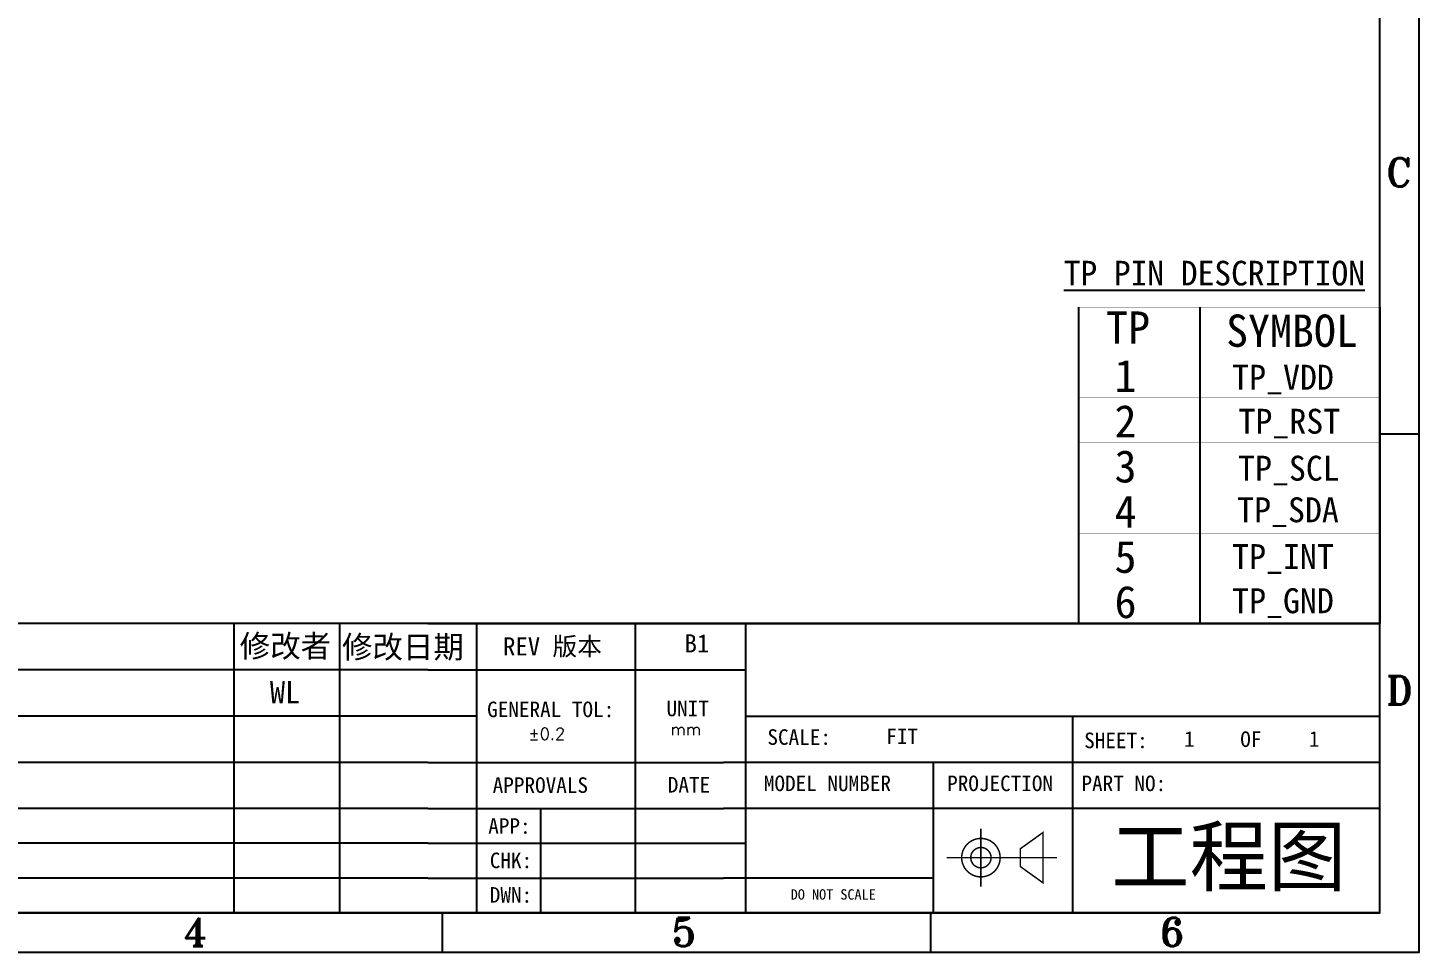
# Model space of a CAD drawing. Header units: millimetres. Extents: x 3387 to 5440, y -3014 to -2537.
# Drawn here: x 3779.9 to 3893, y -2960.1 to -2884.9 of the extents above; entities that cross this region are included whole.
import ezdxf

# ---------------------------------------------------------------- set-up
doc = ezdxf.new("R2010")
doc.units = ezdxf.units.MM
for name, color, linetype in [('dim', 3, 'Continuous'), ('TOPOVERLAY', 2, 'Continuous'), ('图框', 7, 'Continuous')]:
    doc.layers.add(name, color=color, linetype=linetype)
doc.styles.add('Arial', font='arial.ttf')
doc.styles.get("Standard").update_dxf_attribs({"font": ''})
doc.styles.add('TITLE', font='ROMANT.SHX')
doc.styles.add('宋', font='')
doc.styles.add('宋体', font='')
doc.styles.get('Standard').set_extended_font_data('NSimSun')
doc.styles.get('宋').set_extended_font_data('SimSun')
doc.styles.get('宋体').set_extended_font_data('SimSun')

# ---------------------------------------------------------------- blocks, each defined once
blk = doc.blocks.new('TUKUANG')
at = {"layer": '图框'}
for p, q in [((1326.16, 111.02), (1318.16, 111.02)), ((1128.16, 6.02), (1128.16, 14.02)), ((1227.16, 6.02), (1227.16, 14.02))]:
    blk.add_line(p, q, dxfattribs=at)
for points in [[(732.16, 6.02), (1326.16, 6.02), (1326.16, 426.02), (732.16, 426.02)], [(740.16, 14.02), (1318.16, 14.02), (1318.16, 418.02), (740.16, 418.02)]]:
    blk.add_lwpolyline(points, close=True, dxfattribs=at)
at = {"layer": '图框', "style": 'TITLE'}
for s, p in [('C', (1319.46, 161.21)), ('D', (1319.46, 56.21)), ('4', (1075.63, 7.25)), ('5', (1174.63, 7.25)), ('6', (1273.63, 7.25))]:
    blk.add_text(s, height=5.75, dxfattribs=at).set_placement(p)

msp = doc.modelspace()

# ---------------------------------------------------------------- linework, layer by layer
at = {"layer": 'TOPOVERLAY'}
for p, q in [((3865.28843, -2907.637245), (3865.28843, -2933.35251)), ((3875.158904, -2907.637245), (3875.158904, -2933.35251)), ((3889.782831, -2907.637245), (3889.782831, -2933.35251)), ((3865.28843, -2933.35251), (3889.782831, -2933.35251))]:
    msp.add_line(p, q, dxfattribs=at)
at = {"layer": 'TOPOVERLAY', "const_width": 0.01543}
for points in [[(3865.28843, -2907.637245), (3889.782831, -2907.637245)], [(3865.28843, -2911.30755), (3889.782831, -2911.30755)], [(3865.28843, -2914.981713), (3889.782831, -2914.981713)], [(3865.28843, -2918.655872), (3889.782831, -2918.655872)], [(3865.28843, -2922.330032), (3889.782831, -2922.330032)], [(3865.28843, -2926.004191), (3889.782831, -2926.004191)], [(3865.28843, -2929.678351), (3889.782831, -2929.678351)], [(3865.28843, -2933.35251), (3889.782831, -2933.35251)]]:
    msp.add_lwpolyline(points, dxfattribs=at)
at = {"layer": 'TOPOVERLAY', "const_width": 0.007715}
for points in [[(3865.284573, -2911.311408, 1), (3865.292288, -2911.311408, 1)], [(3865.284573, -2916.210286, 1), (3865.292288, -2916.210286, 1)], [(3865.284573, -2916.210286, 1), (3865.292288, -2916.210286, 1)]]:
    msp.add_lwpolyline(points, format="xyb", close=True, dxfattribs=at)
at = {"layer": '图框'}
for p, q in [((3812.414419, -2933.35251), (3724.067065, -2933.35251)), ((3796.641532, -2933.35251), (3796.641532, -2956.85271)), ((3805.215581, -2933.35251), (3805.215581, -2956.85271)), ((3816.394645, -2956.85271), (3816.394645, -2933.35251)), ((3829.266196, -2933.35251), (3829.266196, -2956.85271)), ((3838.224902, -2933.35251), (3838.224902, -2956.85271)), ((3889.782831, -2956.85271), (3889.782831, -2933.35251)), ((3812.414419, -2937.112542), (3724.067065, -2937.112542)), ((3812.414419, -2937.112542), (3838.224902, -2937.112542)), ((3816.394645, -2940.872574), (3724.067065, -2940.872574)), ((3864.838809, -2956.85271), (3864.838809, -2940.872574)), ((3812.414419, -2944.632606), (3724.067065, -2944.632606)), ((3812.414419, -2944.632606), (3836.425225, -2944.632606)), ((3889.782831, -2944.632606), (3836.425225, -2944.632606)), ((3853.500872, -2956.85271), (3853.500872, -2944.632606)), ((3812.414419, -2948.392638), (3724.067065, -2948.392638)), ((3812.414419, -2948.392638), (3836.425225, -2948.392638)), ((3821.569253, -2948.392638), (3821.569253, -2956.85271)), ((3889.782831, -2948.392638), (3836.425225, -2948.392638)), ((3812.414419, -2951.212662), (3724.067065, -2951.212662)), ((3812.414419, -2951.212662), (3838.224902, -2951.212662)), ((3812.414419, -2954.032686), (3724.067065, -2954.032686)), ((3812.414419, -2954.032686), (3836.425225, -2954.032686)), ((3853.500872, -2954.032686), (3836.425225, -2954.032686)), ((3659.628363, -2956.85271), (3889.782831, -2956.85271)), ((3812.414419, -2956.85271), (3836.425225, -2956.85271))]:
    msp.add_line(p, q, dxfattribs=at)
at = {"layer": '图框', "lineweight": 30}
for p, q in [((3889.782831, -2933.35251), (3812.414419, -2933.35251)), ((3735.150205, -2956.85271), (3889.782831, -2956.85271)), ((3889.782831, -2956.85271), (3836.425225, -2956.85271))]:
    msp.add_line(p, q, dxfattribs=at)
at = {"layer": '图框'}
msp.add_lwpolyline([(3838.224902, -2940.872574), (3889.782831, -2940.872574)], dxfattribs=at)
at = {"layer": '图框', "lineweight": 30, "const_width": 0.120604}
for points in [[(3855.799533, -2952.378558, 1), (3858.926311, -2952.378558, 1)], [(3856.536559, -2952.378558, 1), (3858.189285, -2952.378558, 1)]]:
    msp.add_lwpolyline(points, format="xyb", close=True, dxfattribs=at)
for points in [[(3857.362922, -2954.742532), (3857.362922, -2950.014583)], [(3854.587706, -2952.378558), (3863.561682, -2952.378558)]]:
    msp.add_lwpolyline(points, dxfattribs=at)
msp.add_lwpolyline([(3860.563357, -2951.659023), (3862.411712, -2950.332066), (3862.411712, -2954.425049), (3860.563357, -2953.098092)], close=True, dxfattribs=at)

# ---------------------------------------------------------------- block references
at = {"layer": 'dim', "xscale": 0.4009823999999753, "yscale": 0.4009823999999753, "zscale": 0.400982400000089}
msp.add_blockref('TUKUANG', (3361.224993, -2962.476121), dxfattribs=at)

# ---------------------------------------------------------------- texts
at = {"color": 2, "lineweight": -3, "insert": (3864.093975, -2903.865194), "char_height": 2, "width": 26.12680577, "attachment_point": 1}
msp.add_mtext('{\\fSimSun|b0|i0|c0|p2;\\LTP PIN DESCRIPTION}', dxfattribs=at)
at = {"layer": 'TOPOVERLAY', "style": '宋体'}
for s, height, p in [('TP', 2.6244009, (3867.540159, -2910.604171)), ('SYMBOL', 2.6244009, (3877.295383, -2910.858108)), ('1', 2.624401, (3868.227296, -2914.520181)), ('2', 2.624401, (3868.227296, -2918.209002)), ('3', 2.624401, (3868.227296, -2921.882998)), ('4', 2.624401, (3868.227296, -2925.557321)), ('5', 2.624401, (3868.227296, -2929.231483)), ('6', 2.624401, (3868.227296, -2932.90548))]:
    msp.add_text(s, height=height, dxfattribs=at).set_placement(p)
at = {"layer": 'TOPOVERLAY', "color": 1, "char_height": 2.025, "width": 14.8577283, "attachment_point": 1, "style": '宋体'}
for s, insert in [('TP_VDD', (3877.788585, -2912.317053, -0.000001)), ('TP_GND', (3877.788585, -2930.482317, -0.000001))]:
    msp.add_mtext(s, dxfattribs=dict(at, insert=insert))
at = {"layer": 'TOPOVERLAY', "char_height": 2.025, "width": 14.8577283, "attachment_point": 1, "style": '宋体'}
for s, insert in [('{\\C1;TP_RST}', (3878.303614, -2915.89421)), ('{\\C1;TP_SCL}', (3878.267943, -2919.710157)), ('{\\C1;TP_SDA}', (3878.194535, -2923.092831)), ('{\\C1;TP_INT}', (3877.788587, -2926.896289, -0.000001))]:
    msp.add_mtext(s, dxfattribs=dict(at, insert=insert))
at = {"layer": '图框'}
for s, height, style, p in [('修改者', 1.8147374, '宋', (3797.110731, -2936.084665)), ('修改日期', 1.8147374, '宋', (3805.425614, -2936.161079)), ('REV 版本', 1.4752886, '宋体', (3818.520044, -2935.943183)), ('WL', 1.8147374, '宋', (3799.563772, -2939.844697)), ('UNIT', 1.2659856, '宋体', (3831.803312, -2940.884346)), ('GENERAL TOL:', 1.26598557, '宋体', (3817.222222, -2940.957361)), ('SCALE:', 1.2659856, '宋体', (3840.00497, -2943.208922)), ('SHEET:', 1.2659856, '宋体', (3865.758344, -2943.479396)), ('OF', 1.2659856, '宋体', (3878.445136, -2943.380633)), ('APPROVALS', 1.2659856, '宋体', (3817.674726, -2947.113433)), ('DATE', 1.2659856, '宋体', (3831.911612, -2947.085486)), ('MODEL NUMBER ', 1.26598557, '宋体', (3839.719446, -2946.971642)), ('PROJECTION', 1.2659856, '宋体', (3854.615987, -2946.971642)), ('PART NO:', 1.2659856, '宋体', (3865.536981, -2946.971642)), ('APP:', 1.2659856, '宋体', (3817.313333, -2950.436702)), ('工程图', 4.6694813, 'Arial', (3867.961292, -2954.610579)), ('CHK:', 1.2659856, '宋体', (3817.438437, -2953.233295)), ('DWN:', 1.2659856, '宋体', (3817.438437, -2956.03666)), ('DO NOT SCALE ', 0.84687744, '宋体', (3841.902101, -2955.790453))]:
    msp.add_text(s, height=height, dxfattribs=dict(at, style=style)).set_placement(p)
at = {"layer": '图框', "color": 4}
for s, height, style, p in [('B1', 1.4752886, '宋体', (3833.272076, -2935.698409)), ('mm', 0.9668653, 'TITLE', (3832.12883, -2942.412973))]:
    msp.add_text(s, height=height, dxfattribs=dict(at, style=style)).set_placement(p)
at = {"layer": '图框', "color": 4, "flags": 8}
for tag, p, s, height, style in [('%%P0.2', (3820.583671, -2942.800563), '%%p 0.3', 0.9668653, 'TITLE'), ('1', (3873.877514, -2943.366575), '1', 1.265986, '宋体'), ('1', (3884.021549, -2943.366575), '1', 1.265986, '宋体')]:
    msp.add_attdef(tag, p, s, height=height, dxfattribs=dict(at, style=style))
at = {"layer": '图框', "style": '宋体', "flags": 8}
msp.add_attdef('FIT', (3849.671775, -2943.149497), 'FIT', height=1.2659856, dxfattribs=at)

doc.saveas('drawing.dxf')
